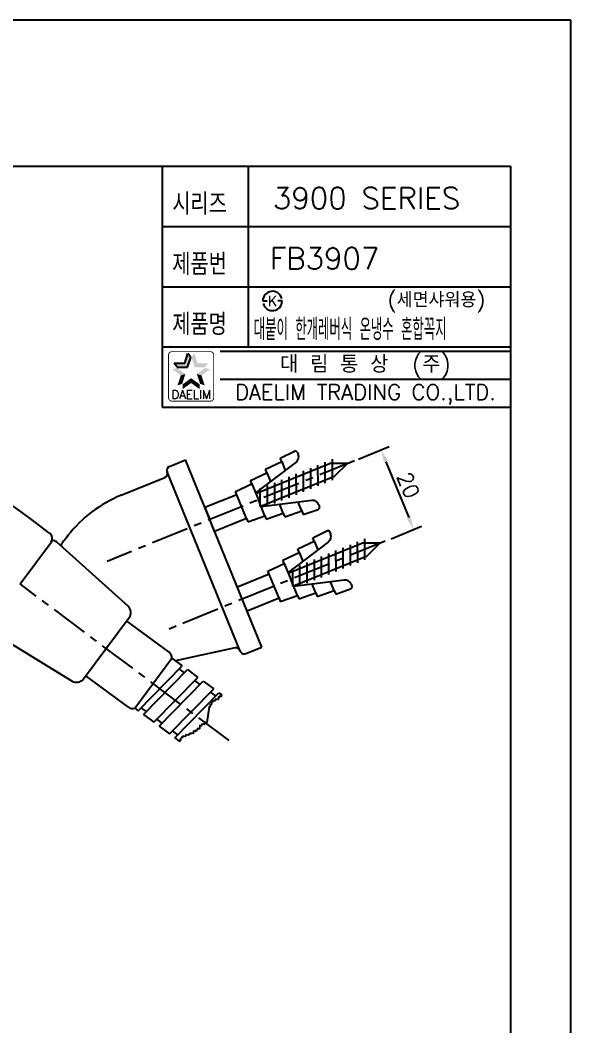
# Model space of a CAD drawing. Extents: x 8713 to 9307, y -4341 to -3921.
# Drawn here: x 9179.1 to 9307.1, y -4154.8 to -3920.9 of the extents above; entities that cross this region are included whole.
import ezdxf
from ezdxf.enums import TextEntityAlignment as Align

# ---------------------------------------------------------------- set-up
doc = ezdxf.new("R2010")
doc.units = 0
doc.header["$LTSCALE"] = 7
doc.header["$MEASUREMENT"] = 0
doc.header["$PDSIZE"] = -10
doc.linetypes.add('CENTER', pattern=[2, 1.25, -0.25, 0.25, -0.25])
doc.layers.get('0').update_dxf_attribs({"color": 2, "linetype": 'CONTINUOUS'})
for name, color, linetype in [('CL', 1, 'CENTER'), ('D', 2, 'CONTINUOUS'), ('DIM', 2, 'CONTINUOUS'), ('DWG', 7, 'CONTINUOUS')]:
    doc.layers.add(name, color=color, linetype=linetype)
doc.styles.add('GHS', font='ROMANS', dxfattribs={"bigfont": 'GHS'})
doc.styles.add('HAN', font='TXT.shx', dxfattribs={"bigfont": 'GHS.shx'})
doc.styles.add('ROMANS', font='romans')

# ---------------------------------------------------------------- blocks, each defined once
blk = doc.blocks.new('KS')
at = {"layer": 'D'}
for p, q in [((-2.25, 0), (-1.75, 0)), ((-1.75, 0), (-1.25, 0)), ((1.75, 0), (1.25, 0)), ((2.25, 0), (1.75, 0))]:
    blk.add_line(p, q, dxfattribs=at)
for start, end in [(15, 180), (195, 0)]:
    blk.add_arc((0, 0), 2.25, start, end, dxfattribs=at)
at = {"layer": 'D', "style": 'HAN'}
blk.add_text('K', height=2.39, dxfattribs=at).set_placement((0, 0), align=Align.MIDDLE)
blk = doc.blocks.new('BORDER')
for p, q in [((1, 1), (0, 1)), ((1, 0), (1, 1))]:
    blk.add_line(p, q)
blk = doc.blocks.new('양식')
at = {"color": 4}
for p, q in [((1219, 386), (1768, 386)), ((1768, 386), (1768, 11))]:
    blk.add_line(p, q, dxfattribs=at)
at = {"color": 7}
for p, q in [((1687, 386), (1687, 330)), ((1707, 386), (1707, 344)), ((1687, 372), (1768, 372)), ((1687, 358), (1768, 358)), ((1687, 344), (1768, 344)), ((1687, 330), (1768, 330))]:
    blk.add_line(p, q, dxfattribs=at)
at = {"color": 2}
for p, q in [((1692.24, 340.18), (1692.99, 342.49)), ((1692.9, 339.27), (1693.65, 341.57)), ((1693.65, 341.57), (1692.99, 342.49)), ((1689.81, 340.18), (1692.24, 340.18)), ((1690.48, 339.27), (1689.81, 340.18)), ((1690.48, 339.27), (1692.9, 339.27))]:
    blk.add_line(p, q, dxfattribs=at)
at = {"color": 2, "linetype": 'Continuous'}
for p, q in [((1700.5, 343), (1768, 343)), ((1700.5, 336.5), (1768, 336.5))]:
    blk.add_line(p, q, dxfattribs=at)
at = {"color": 2, "linetype": 'Continuous', "const_width": 0.2}
for points in [[(1688.48, 342.13, -0.414214), (1689.23, 342.88)], [(1688.48, 332.13), (1688.48, 342.13, -1)], [(1689.23, 342.88), (1698.23, 342.88, -0.414214), (1698.98, 342.13, 0.043396)], [(1698.98, 342.13), (1698.98, 332.13, -0.414214), (1698.23, 331.38)], [(1698.23, 331.38), (1689.48, 331.38, -0.414214), (1688.48, 332.13, 0.672398)]]:
    blk.add_lwpolyline(points, format="xyb", dxfattribs=at)
at = {"color": 2}
for points in [[(1692.24, 340.18), (1692.9, 339.27), (1692.99, 342.49), (1693.65, 341.57)], [(1694.47, 342.49), (1693.8, 341.57), (1695.22, 340.18), (1694.55, 339.27)], [(1689.81, 340.18), (1690.48, 339.27), (1692.24, 340.18), (1692.9, 339.27)], [(1695.22, 340.18), (1694.55, 339.27), (1697.64, 340.18), (1696.98, 339.27)], [(1691.32, 337.35), (1692.4, 337.7), (1689.36, 338.78), (1690.43, 339.13)], [(1690.57, 335.05), (1691.65, 335.4), (1691.32, 337.35), (1692.4, 337.7)], [(1698.1, 338.78), (1697.02, 339.13), (1696.14, 337.35), (1695.06, 337.7)], [(1696.14, 337.35), (1695.06, 337.7), (1696.89, 335.05), (1695.81, 335.4)], [(1693.73, 335.6), (1693.73, 336.73), (1691.77, 334.18), (1691.77, 335.31)], [(1695.69, 334.18), (1695.69, 335.31), (1693.73, 335.6), (1693.73, 336.73)]]:
    blk.add_solid(points, dxfattribs=at)
at = {"xscale": 594, "yscale": 420, "zscale": 594}
blk.add_blockref('BORDER', (1188, 0), dxfattribs=at)
at = {"layer": 'DIM', "color": 4}
blk.add_blockref('KS', (1712.63, 354.68), dxfattribs=at)
at = {"color": 7, "linetype": 'Continuous'}
for s, height, style, p in [('대 림 통 상  (주)', 4, 'GHS', (1734.26, 339.7)), ('DAELIM TRADING CO.,LTD.', 3.6, 'ROMANS', (1734.26, 332.93))]:
    blk.add_text(s, height=height, dxfattribs=dict(at, style=style)).set_placement(p, align=Align.MIDDLE)
at = {"color": 2, "linetype": 'Continuous', "style": 'ROMANS'}
blk.add_text('DAELIM', height=2, dxfattribs=at).set_placement((1693.73, 331.93), align=Align.CENTER)
at = {"layer": 'DIM', "style": 'GHS', "width": 0.8}
for s, p in [('시리즈', (1689.34, 374.73)), ('제품번', (1689.34, 360.73)), ('제품명', (1689.34, 346.73))]:
    blk.add_text(s, height=5, dxfattribs=at).set_placement(p)

msp = doc.modelspace()

# ---------------------------------------------------------------- linework, layer by layer
at = {"layer": 'CL'}
for p, q in [((9256.81, -4023.39), (9199.3, -4046.81)), ((9263.93, -4042.08), (9213.4, -4062.66)), ((9227.65, -4088.46), (9179.07, -4052.07))]:
    msp.add_line(p, q, dxfattribs=at)
at = {"layer": 'D'}
for p, q in [((9257.74, -4023.01), (9264.83, -4020.12)), ((9264.11, -4023.65), (9269.39, -4036.62)), ((9265.28, -4041.53), (9272.38, -4038.64))]:
    msp.add_line(p, q, dxfattribs=at)
msp.add_lwpolyline([(9225.84, -4077.8), (9225.77, -4078.26), (9225.4, -4078.2), (9225.38, -4078.39), (9225.19, -4078.36), (9225.11, -4078.91), (9224.57, -4078.83), (9224.51, -4079.19), (9224.15, -4079.14), (9224.12, -4079.32), (9223.75, -4079.27), (9223.7, -4079.64), (9223.52, -4079.61), (9223.44, -4080.16), (9223.26, -4080.13), (9223.18, -4080.68), (9222.99, -4080.65), (9222.46, -4084.31), (9221.91, -4084.23), (9221.83, -4084.78), (9221.29, -4084.7), (9221.23, -4085.07), (9220.87, -4085.01), (9220.76, -4085.74), (9220.4, -4085.69), (9220.37, -4085.87), (9220.19, -4085.85), (9220.13, -4086.21), (9219.77, -4086.16), (9219.74, -4086.34), (9219.37, -4086.29), (9219.29, -4086.84), (9218.75, -4086.76), (9218.72, -4086.94), (9218.35, -4086.89), (9218.3, -4087.26), (9217.57, -4087.15), (9217.52, -4087.51), (9216.97, -4087.44), (9216.94, -4087.62), (9216.76, -4087.59), (9216.73, -4087.77), (9216.55, -4087.75), (9216.5, -4088.11), (9216.31, -4088.09), (9216.23, -4088.64), (9216.07, -4088.61)], dxfattribs=at)
msp.add_point((9187.41, -4042.16), dxfattribs=at)
for points in [[(9264.58, -4023.46), (9263.65, -4023.84), (9262.98, -4020.87)], [(9269.86, -4036.43), (9268.93, -4036.81), (9270.53, -4039.4)]]:
    msp.add_solid(points, dxfattribs=at)
at = {"layer": 'DWG'}
for p, q in [((9213.8, -4024.71), (9217.5, -4023.2)), ((9235.23, -4066.73), (9217.5, -4023.2)), ((9202.55, -4031.45), (9212.7, -4027.32)), ((9230.22, -4067.69), (9213.25, -4026.01)), ((9179.07, -4052.07), (9186.38, -4042.26)), ((9187.41, -4042.16), (9204.15, -4057.22)), ((9193.81, -4074.13), (9204.42, -4059.9)), ((9213.69, -4067.96), (9203.8, -4060.66)), ((9171.95, -4062.89), (9191.16, -4074.64)), ((9229.03, -4066.94), (9215.15, -4069.91)), ((9230.16, -4067.54), (9230.22, -4067.69)), ((9231.53, -4068.24), (9235.23, -4066.73)), ((9205.71, -4080.97), (9214.34, -4069.31)), ((9214.34, -4069.31), (9216.77, -4071.11)), ((9206.52, -4081.56), (9216.77, -4071.11)), ((9207.71, -4082.44), (9217.96, -4071.99)), ((9217.29, -4072.73), (9216.07, -4071.83)), ((9217.96, -4071.99), (9220.4, -4073.79)), ((9204.24, -4080.75), (9194.36, -4073.45)), ((9210.15, -4084.24), (9220.4, -4073.79)), ((9211.37, -4085.14), (9221.62, -4074.69)), ((9220.91, -4075.41), (9219.69, -4074.51)), ((9221.62, -4074.69), (9224.06, -4076.49)), ((9213.81, -4086.94), (9224.06, -4076.49)), ((9215, -4087.82), (9225.25, -4077.37)), ((9224.57, -4078.11), (9223.35, -4077.21)), ((9225.25, -4077.37), (9225.84, -4077.8)), ((9205.71, -4080.97), (9206.52, -4081.56)), ((9208.45, -4081.74), (9207.23, -4080.84)), ((9207.71, -4082.44), (9210.15, -4084.24)), ((9212.08, -4084.42), (9210.86, -4083.52)), ((9211.37, -4085.14), (9213.81, -4086.94)), ((9215.73, -4087.12), (9214.51, -4086.22)), ((9215, -4087.82), (9216.07, -4088.61))]:
    msp.add_line(p, q, dxfattribs=at)
at = {"layer": 'DWG', "color": 2}
for p, q in [((9239.53, -4022.78), (9242.84, -4021.21)), ((9239.87, -4023.6), (9239.53, -4022.78)), ((9243.52, -4021.47), (9243.71, -4021.95)), ((9251.66, -4027.91), (9251.65, -4023.06)), ((9243.23, -4023.71), (9233.79, -4030.89)), ((9233.84, -4031.01), (9250.96, -4024.04)), ((9236.08, -4025.4), (9239.87, -4023.6)), ((9236.41, -4026.21), (9236.08, -4025.4)), ((9239.87, -4023.6), (9240.69, -4025.64)), ((9246.64, -4029.96), (9246.62, -4025.11)), ((9248.31, -4029.28), (9248.3, -4024.42)), ((9249.99, -4028.59), (9249.97, -4023.74)), ((9255.14, -4024.05), (9250.96, -4024.04)), ((9255.14, -4024.05), (9252.18, -4027)), ((9232.62, -4028), (9236.41, -4026.21)), ((9235.05, -4033.98), (9252.17, -4027.01)), ((9236.41, -4026.21), (9237.24, -4028.26)), ((9239.93, -4032.69), (9239.92, -4027.84)), ((9241.61, -4032.01), (9241.59, -4027.16)), ((9243.28, -4031.33), (9243.27, -4026.47)), ((9244.96, -4030.64), (9244.95, -4025.79)), ((9229.14, -4030.55), (9232.92, -4028.76)), ((9232.92, -4028.76), (9232.62, -4028)), ((9232.92, -4028.76), (9234.45, -4032.5)), ((9234.9, -4034.04), (9234.89, -4029.89)), ((9236.58, -4034.06), (9236.56, -4029.2)), ((9238.25, -4033.37), (9238.24, -4028.52)), ((9229.44, -4031.3), (9222.03, -4034.31)), ((9229.44, -4031.3), (9229.14, -4030.55)), ((9231.7, -4036.85), (9229.44, -4031.3)), ((9235.97, -4036.23), (9234.45, -4032.5)), ((9222.03, -4034.31), (9223.16, -4037.09)), ((9246.87, -4032.65), (9235.1, -4034.1)), ((9240.24, -4035.63), (9239.4, -4033.57)), ((9244.54, -4035.07), (9243.71, -4033.04)), ((9244.87, -4035.9), (9248.34, -4034.71)), ((9248.44, -4033.57), (9248.64, -4034.05)), ((9224.29, -4039.87), (9223.16, -4037.09)), ((9231.7, -4036.85), (9224.29, -4039.87)), ((9231.7, -4036.85), (9232, -4037.59)), ((9232, -4037.59), (9235.97, -4036.23)), ((9235.97, -4036.23), (9236.28, -4036.99)), ((9236.28, -4036.99), (9240.24, -4035.63)), ((9240.24, -4035.63), (9240.57, -4036.43)), ((9240.57, -4036.43), (9244.54, -4035.07)), ((9244.54, -4035.07), (9244.87, -4035.9)), ((9247.07, -4041.3), (9250.38, -4039.73)), ((9247.41, -4042.13), (9247.07, -4041.3)), ((9251.06, -4039.99), (9251.25, -4040.47)), ((9259.21, -4046.43), (9259.2, -4041.58)), ((9250.77, -4042.23), (9241.34, -4049.41)), ((9241.39, -4049.54), (9258.5, -4042.56)), ((9243.62, -4043.92), (9247.41, -4042.13)), ((9243.95, -4044.73), (9243.62, -4043.92)), ((9247.41, -4042.13), (9248.24, -4044.16)), ((9252.5, -4049.17), (9252.49, -4044.31)), ((9254.18, -4048.48), (9254.17, -4043.63)), ((9255.86, -4047.8), (9255.84, -4042.95)), ((9257.53, -4047.12), (9257.52, -4042.26)), ((9262.69, -4042.57), (9258.5, -4042.56)), ((9262.69, -4042.57), (9259.72, -4045.52)), ((9240.16, -4046.53), (9243.95, -4044.73)), ((9240.47, -4047.28), (9240.16, -4046.53)), ((9242.59, -4052.5), (9259.71, -4045.53)), ((9243.95, -4044.73), (9244.79, -4046.79)), ((9247.48, -4051.21), (9247.46, -4046.36)), ((9249.15, -4050.53), (9249.14, -4045.68)), ((9250.83, -4049.85), (9250.81, -4045)), ((9236.68, -4049.08), (9240.47, -4047.28)), ((9240.47, -4047.28), (9241.99, -4051.02)), ((9242.44, -4052.56), (9242.43, -4048.41)), ((9244.12, -4052.58), (9244.11, -4047.73)), ((9245.8, -4051.9), (9245.79, -4047.04)), ((9236.98, -4049.82), (9229.57, -4052.84)), ((9236.98, -4049.82), (9236.68, -4049.08)), ((9239.25, -4055.38), (9236.98, -4049.82)), ((9243.51, -4054.76), (9241.99, -4051.02)), ((9254.42, -4051.17), (9242.65, -4052.62)), ((9247.79, -4054.15), (9246.95, -4052.09)), ((9248.11, -4054.95), (9252.08, -4053.59)), ((9252.08, -4053.59), (9251.25, -4051.56)), ((9252.08, -4053.59), (9252.42, -4054.42)), ((9252.42, -4054.42), (9255.88, -4053.23)), ((9255.99, -4052.09), (9256.18, -4052.57)), ((9239.25, -4055.38), (9231.84, -4058.39)), ((9239.25, -4055.38), (9239.55, -4056.12)), ((9239.55, -4056.12), (9243.51, -4054.76)), ((9243.51, -4054.76), (9243.82, -4055.51)), ((9243.82, -4055.51), (9247.79, -4054.15)), ((9247.79, -4054.15), (9248.11, -4054.95))]:
    msp.add_line(p, q, dxfattribs=at)
at = {"layer": 'DWG'}
for centre, radius, start, end in [((9059.45, -4202.16), 205.45, 51.9839, 89.0784), ((9214.18, -4025.64), 1, 112.161, 202.161), ((9212.32, -4026.39), 1, 292.161, 22.161), ((9213.87, -4059.23), 30, 112.1626, 142.161), ((9185.06, -4041.47), 1.5, 323.4353, 51.9839), ((9186.94, -4042.68), 0.7, 48.0338, 143.2902), ((9189.6, -4043.2), 1, 142.161, 182.4187), ((9202.81, -4058.7), 2, 323.2902, 48.0338), ((9229.24, -4067.92), 1, 22.161, 102.0902), ((9231.15, -4067.31), 1, 202.161, 292.161), ((9212.83, -4069.19), 1.5, 355.7621, 55.2945), ((9192.2, -4072.93), 2, 238.5466, 323.2902), ((9205.17, -4079.57), 1.5, 231.8298, 291.3621)]:
    msp.add_arc(centre, radius, start, end, dxfattribs=at)
at = {"layer": 'DWG', "color": 2}
for centre, radius, start, end in [((9243.05, -4021.66), 0.5, 22.1615, 115.3864), ((9242.32, -4022.51), 1.5, 307.2819, 22.1615), ((9247.06, -4034.14), 1.5, 22.1615, 97.0411), ((9248.18, -4034.24), 0.5, 288.9366, 22.1615), ((9250.6, -4040.18), 0.5, 22.1615, 115.3864), ((9249.86, -4041.03), 1.5, 307.2819, 22.1615), ((9254.6, -4052.66), 1.5, 22.1615, 97.0411), ((9255.72, -4052.76), 0.5, 288.9366, 22.1615)]:
    msp.add_arc(centre, radius, start, end, dxfattribs=at)
at = {"layer": 'DWG'}
msp.add_spline([(9190.17, -4040.83), (9189.18, -4042.11), (9188.82, -4042.58)], degree=3, dxfattribs=at)

# ---------------------------------------------------------------- block references
at = {"layer": 'DIM'}
msp.add_blockref('양식', (7525.09, -4340.93), dxfattribs=at)

# ---------------------------------------------------------------- texts
at = {"color": 7, "style": 'GHS'}
for s, p in [('3900 SERIES', (9259.59, -3962.35)), ('FB3907', (9249.83, -3976.35))]:
    msp.add_text(s, height=5, dxfattribs=at).set_placement(p, align=Align.MIDDLE)
at = {"style": 'GHS'}
msp.add_text('(세면샤워용)', height=3.5, dxfattribs=at).set_placement((9264.49, -3987.75))
at = {"style": 'GHS', "width": 0.5}
msp.add_text('대붙이 한개레버식 온냉수 혼합꼭지', height=5, dxfattribs=at).set_placement((9233.38, -3995.37))
at = {"layer": 'D', "insert": (9269.3, -4029.1), "char_height": 3.5, "attachment_point": 5, "rotation": 292.161, "style": 'GHS'}
msp.add_mtext('\\A1;20', dxfattribs=at)

doc.saveas('drawing.dxf')
